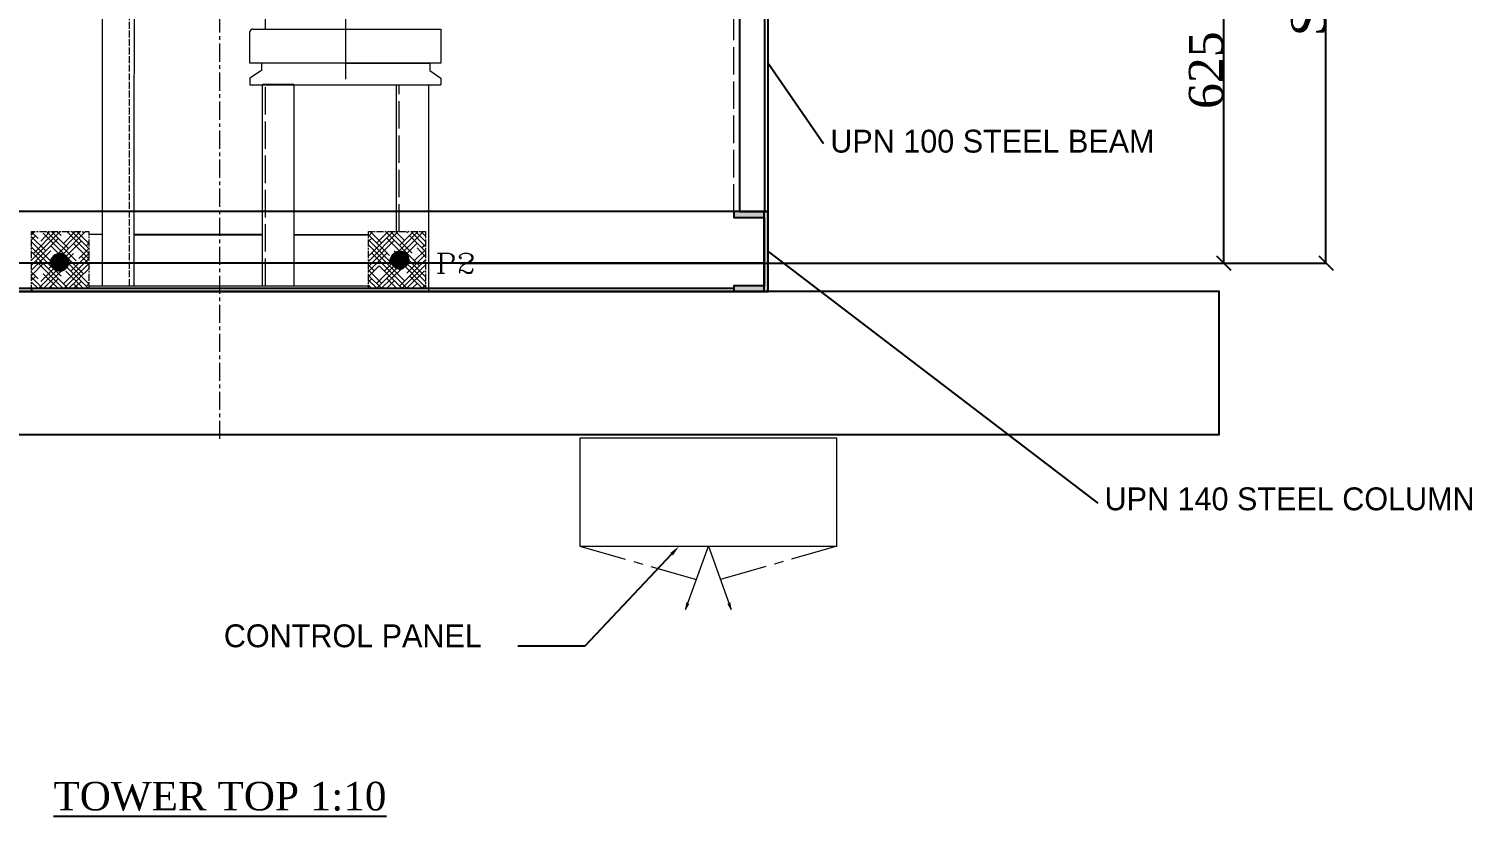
# Model space of a CAD drawing. Header units: millimetres. Extents: x -60342 to 1024385, y -25305 to 32879.
# Drawn here: x 18231 to 20759, y -2937 to -1560 of the extents above; entities that cross this region are included whole.
import ezdxf
from ezdxf import colors
from ezdxf.entities.mleader import LeaderData, LeaderLine
from ezdxf.math import Vec2, Vec3

# ---------------------------------------------------------------- set-up
doc = ezdxf.new("R2010")
doc.units = ezdxf.units.MM
doc.linetypes.add('$0$ACAD_ISO02W100', pattern=[15, 12, -3])
doc.linetypes.add('$0$CENTER', pattern=[50.8, 31.75, -6.35, 6.35, -6.35])
doc.layers.add('$0$CL', color=2, linetype='$0$CENTER', lineweight=0)
doc.layers.add('$0$DL', color=8, linetype='$0$ACAD_ISO02W100', lineweight=0)
doc.layers.add('Steel', color=7, linetype='Continuous')
doc.styles.add('$0$nassar2', font='cent.shx', dxfattribs={"height": 60})
doc.dimstyles.new('$0$Nassar2', dxfattribs={"dimtxt": 35, "dimasz": 25, "dimexe": 1.25, "dimexo": 0.625, "dimtad": 1, "dimtxsty": '$0$nassar2', "dimblk": '$0$_Oblique', "dimcen": 2.5, "dimadec": 0, "dimazin": 0, "dimtfac": 1, "dimtmove": 0, "dimatfit": 3, "dimldrblk": '$0$_Oblique', "dimfxl": 1, "dimarcsym": 0})

# ---------------------------------------------------------------- blocks, each defined once
blk = doc.blocks.new('$0$_Oblique')
at = {"color": 0, "linetype": 'ByBlock', "lineweight": -2}
blk.add_line((-0.5, -0.5), (0.5, 0.5), dxfattribs=at)
blk = doc.blocks.new('*D39')
at = {"color": 0, "lineweight": -2, "transparency": 16777216}
for p, q in [((19991.3, -1344.4), (20324.7, -1344.4)), ((20323.5, -1969.4), (20323.5, -1344.4)), ((19991.3, -1969.4), (20324.7, -1969.4))]:
    blk.add_line(p, q, dxfattribs=at)
at = {"layer": 'Defpoints', "color": 0, "transparency": 16777216}
for p in [(19990.7, -1344.4), (20323.5, -1344.4), (19990.7, -1969.4)]:
    blk.add_point(p, dxfattribs=at)
at = {"color": 0, "lineweight": -2, "transparency": 16777216, "xscale": 25, "yscale": 25, "zscale": 25}
for p, rotation in [((20323.5, -1344.4), 90), ((20323.5, -1969.4), 270)]:
    blk.add_blockref('$0$_Oblique', p, dxfattribs=dict(at, rotation=rotation))
at = {"color": 0, "transparency": 16777216, "insert": (20292.9, -1631.9), "char_height": 60, "attachment_point": 5, "rotation": 90, "style": '$0$nassar2'}
blk.add_mtext('625', dxfattribs=at)
blk = doc.blocks.new('*D43')
at = {"color": 0, "lineweight": -2, "transparency": 16777216}
for p, q in [((19466.3, -569.4), (20503.8, -569.4)), ((20502.6, -1969.4), (20502.6, -569.4)), ((18986.6, -1969.4), (20503.8, -1969.4))]:
    blk.add_line(p, q, dxfattribs=at)
at = {"layer": 'Defpoints', "color": 0, "transparency": 16777216}
for p in [(19465.7, -569.4), (20502.6, -569.4), (18985.9, -1969.4)]:
    blk.add_point(p, dxfattribs=at)
at = {"color": 0, "lineweight": -2, "transparency": 16777216, "xscale": 25, "yscale": 25, "zscale": 25}
for p, rotation in [((20502.6, -569.4), 90), ((20502.6, -1969.4), 270)]:
    blk.add_blockref('$0$_Oblique', p, dxfattribs=dict(at, rotation=rotation))
at = {"color": 0, "transparency": 16777216, "insert": (20472, -1169.4), "char_height": 60, "attachment_point": 5, "rotation": 90, "style": '$0$nassar2'}
blk.add_mtext('SHAFT DEPTH 1400', dxfattribs=at)

msp = doc.modelspace()

# ---------------------------------------------------------------- hatches: boundary and pattern name
at = {"true_color": 0x000007}
h = msp.add_hatch(color=7, dxfattribs=at)
h.paths.add_polyline_path([(18272.178, -1975.201), (18272.178, -1960.98), (18270.598, -1972.041)])
h.paths.add_polyline_path([(18272.178, -1960.98), (18270.598, -1972.041), (18270.598, -1963.614)])
h = msp.add_hatch(color=7, dxfattribs=at)
h.paths.add_polyline_path([(18270.598, -1972.041), (18270.598, -1963.614), (18270.598, -1969.407)])
h.paths.add_polyline_path([(18270.598, -1963.614), (18270.598, -1969.407), (18270.598, -1966.774)])
h = msp.add_hatch(color=7, dxfattribs=at)
h.paths.add_polyline_path([(18273.759, -1977.308), (18273.759, -1958.873), (18272.178, -1975.201)])
h.paths.add_polyline_path([(18273.759, -1958.873), (18272.178, -1975.201), (18272.178, -1960.98)])
h = msp.add_hatch(color=7, dxfattribs=at)
h.paths.add_polyline_path([(18275.339, -1979.414), (18275.339, -1956.767), (18273.759, -1977.308)])
h.paths.add_polyline_path([(18275.339, -1956.767), (18273.759, -1977.308), (18273.759, -1958.873)])
h = msp.add_hatch(color=7, dxfattribs=at)
h.paths.add_polyline_path([(18277.972, -1980.994), (18277.972, -1955.187), (18275.339, -1979.414)])
h.paths.add_polyline_path([(18277.972, -1955.187), (18275.339, -1979.414), (18275.339, -1956.767)])
h = msp.add_hatch(color=7, dxfattribs=at)
h.paths.add_polyline_path([(18280.605, -1982.048), (18280.605, -1953.607), (18277.972, -1980.994)])
h.paths.add_polyline_path([(18280.605, -1953.607), (18277.972, -1980.994), (18277.972, -1955.187)])
h = msp.add_hatch(color=7, dxfattribs=at)
h.paths.add_polyline_path([(18283.239, -1982.574), (18283.239, -1953.08), (18280.605, -1982.048)])
h.paths.add_polyline_path([(18283.239, -1953.08), (18280.605, -1982.048), (18280.605, -1953.607)])
h = msp.add_hatch(color=7, dxfattribs=at)
h.paths.add_polyline_path([(18285.872, -1983.101), (18285.872, -1953.08), (18283.239, -1982.574)])
h.paths.add_polyline_path([(18285.872, -1953.08), (18283.239, -1982.574), (18283.239, -1953.08)])
h = msp.add_hatch(color=7, dxfattribs=at)
h.paths.add_polyline_path([(18289.032, -1982.574), (18289.032, -1953.607), (18285.872, -1983.101)])
h.paths.add_polyline_path([(18289.032, -1953.607), (18285.872, -1983.101), (18285.872, -1953.08)])
h = msp.add_hatch(color=7, dxfattribs=at)
h.paths.add_polyline_path([(18291.666, -1981.521), (18291.666, -1954.66), (18289.032, -1982.574)])
h.paths.add_polyline_path([(18291.666, -1954.66), (18289.032, -1982.574), (18289.032, -1953.607)])
h = msp.add_hatch(color=7, dxfattribs=at)
h.paths.add_polyline_path([(18294.299, -1979.941), (18294.299, -1955.713), (18291.666, -1981.521)])
h.paths.add_polyline_path([(18294.299, -1955.713), (18291.666, -1981.521), (18291.666, -1954.66)])
h = msp.add_hatch(color=7, dxfattribs=at)
h.paths.add_polyline_path([(18295.879, -1978.361), (18295.879, -1957.293), (18294.299, -1979.941)])
h.paths.add_polyline_path([(18295.879, -1957.293), (18294.299, -1979.941), (18294.299, -1955.713)])
h = msp.add_hatch(color=7, dxfattribs=at)
h.paths.add_polyline_path([(18297.986, -1976.254), (18297.986, -1959.927), (18295.879, -1978.361)])
h.paths.add_polyline_path([(18297.986, -1959.927), (18295.879, -1978.361), (18295.879, -1957.293)])
h = msp.add_hatch(color=7, dxfattribs=at)
h.paths.add_polyline_path([(18299.04, -1973.621), (18299.04, -1962.56), (18297.986, -1976.254)])
h.paths.add_polyline_path([(18299.04, -1962.56), (18297.986, -1976.254), (18297.986, -1959.927)])
h = msp.add_hatch(color=7, dxfattribs=at)
h.paths.add_polyline_path([(18300.093, -1970.987), (18300.093, -1965.194), (18299.04, -1973.621)])
h.paths.add_polyline_path([(18300.093, -1965.194), (18299.04, -1973.621), (18299.04, -1962.56)])
for points in [[(18300.62, -1967.827), (18300.093, -1970.987), (18300.093, -1965.194)], [(18895.251, -1964.14), (18895.251, -1966.774), (18895.251, -1960.98)]]:
    msp.add_hatch(color=7, dxfattribs=at).paths.add_polyline_path(points)
h = msp.add_hatch(color=7, dxfattribs=at)
h.paths.add_polyline_path([(18866.283, -1968.354), (18866.283, -1959.927), (18865.23, -1965.72)])
h.paths.add_polyline_path([(18866.283, -1959.927), (18865.23, -1965.72), (18865.23, -1962.56)])
h = msp.add_hatch(color=7, dxfattribs=at)
h.paths.add_polyline_path([(18867.337, -1970.987), (18867.337, -1957.293), (18866.283, -1968.354)])
h.paths.add_polyline_path([(18867.337, -1957.293), (18866.283, -1968.354), (18866.283, -1959.927)])
h = msp.add_hatch(color=7, dxfattribs=at)
h.paths.add_polyline_path([(18868.917, -1973.094), (18868.917, -1954.66), (18867.337, -1970.987)])
h.paths.add_polyline_path([(18868.917, -1954.66), (18867.337, -1970.987), (18867.337, -1957.293)])
h = msp.add_hatch(color=7, dxfattribs=at)
h.paths.add_polyline_path([(18871.024, -1975.201), (18871.024, -1952.553), (18868.917, -1973.094)])
h.paths.add_polyline_path([(18871.024, -1952.553), (18868.917, -1973.094), (18868.917, -1954.66)])
h = msp.add_hatch(color=7, dxfattribs=at)
h.paths.add_polyline_path([(18872.604, -1976.781), (18872.604, -1950.973), (18871.024, -1975.201)])
h.paths.add_polyline_path([(18872.604, -1950.973), (18871.024, -1975.201), (18871.024, -1952.553)])
h = msp.add_hatch(color=7, dxfattribs=at)
h.paths.add_polyline_path([(18875.764, -1978.361), (18875.764, -1949.92), (18872.604, -1976.781)])
h.paths.add_polyline_path([(18875.764, -1949.92), (18872.604, -1976.781), (18872.604, -1950.973)])
h = msp.add_hatch(color=7, dxfattribs=at)
h.paths.add_polyline_path([(18878.397, -1978.888), (18878.397, -1949.393), (18875.764, -1978.361)])
h.paths.add_polyline_path([(18878.397, -1949.393), (18875.764, -1978.361), (18875.764, -1949.92)])
h = msp.add_hatch(color=7, dxfattribs=at)
h.paths.add_polyline_path([(18881.031, -1978.888), (18881.031, -1948.866), (18878.397, -1978.888)])
h.paths.add_polyline_path([(18881.031, -1948.866), (18878.397, -1978.888), (18878.397, -1949.393)])
h = msp.add_hatch(color=7, dxfattribs=at)
h.paths.add_polyline_path([(18884.191, -1978.888), (18884.191, -1949.393), (18881.031, -1978.888)])
h.paths.add_polyline_path([(18884.191, -1949.393), (18881.031, -1978.888), (18881.031, -1948.866)])
h = msp.add_hatch(color=7, dxfattribs=at)
h.paths.add_polyline_path([(18886.824, -1977.834), (18886.824, -1950.446), (18884.191, -1978.888)])
h.paths.add_polyline_path([(18886.824, -1950.446), (18884.191, -1978.888), (18884.191, -1949.393)])
h = msp.add_hatch(color=7, dxfattribs=at)
h.paths.add_polyline_path([(18888.931, -1976.254), (18888.931, -1951.5), (18886.824, -1977.834)])
h.paths.add_polyline_path([(18888.931, -1951.5), (18886.824, -1977.834), (18886.824, -1950.446)])
h = msp.add_hatch(color=7, dxfattribs=at)
h.paths.add_polyline_path([(18891.565, -1974.147), (18891.565, -1953.607), (18888.931, -1976.254)])
h.paths.add_polyline_path([(18891.565, -1953.607), (18888.931, -1976.254), (18888.931, -1951.5)])
h = msp.add_hatch(color=7, dxfattribs=at)
h.paths.add_polyline_path([(18893.145, -1972.041), (18893.145, -1956.24), (18891.565, -1974.147)])
h.paths.add_polyline_path([(18893.145, -1956.24), (18891.565, -1974.147), (18891.565, -1953.607)])
h = msp.add_hatch(color=7, dxfattribs=at)
h.paths.add_polyline_path([(18894.198, -1969.407), (18894.198, -1958.347), (18893.145, -1972.041)])
h.paths.add_polyline_path([(18894.198, -1958.347), (18893.145, -1972.041), (18893.145, -1956.24)])
h = msp.add_hatch(color=7, dxfattribs=at)
h.paths.add_polyline_path([(18895.251, -1966.774), (18895.251, -1960.98), (18894.198, -1969.407)])
h.paths.add_polyline_path([(18895.251, -1960.98), (18894.198, -1969.407), (18894.198, -1958.347)])
at = {"layer": 'Steel'}
msp.add_hatch(color=256, dxfattribs=at).paths.add_polyline_path([(19525.71, -1879.443), (19465.71, -1879.443), (19465.71, -1889.443), (19518.71, -1889.443), (19518.71, -2009.443), (19465.71, -2009.443), (19465.71, -2019.443), (19525.71, -2019.443)], flags=0)

# ---------------------------------------------------------------- linework, layer by layer
at = {"layer": '$0$CL'}
msp.add_line((18565.71, -2277.389), (18565.71, -360.735), dxfattribs=at)
at = {"layer": '$0$DL', "ltscale": 4}
for p, q in [((19465.71, -1879.443), (19465.71, -659.443)), ((18879.49, -1914.105), (18879.49, -1657.296))]:
    msp.add_line(p, q, dxfattribs=at)
at = {"layer": '$0$DL'}
msp.add_lwpolyline([(18407.205, -2009.436), (18407.978, -529.461)], dxfattribs=at)
at = {"layer": '$0$DL', "ltscale": 4}
msp.add_lwpolyline([(18645.727, -2009.436), (18645.727, -1657.296)], dxfattribs=at)
for p, q in [((18695.236, -1657.296), (18640.46, -1657.296)), ((18415.438, -1919.372), (18640.46, -1919.661)), ((18695.236, -1919.731), (18825.728, -1919.898)), ((18235.837, -2014.176), (18235.837, -2019.443))]:
    msp.add_line(p, q)
at = {"color": 7, "linetype": 'Continuous', "lineweight": 20}
for points in [[(18360.329, -2009.436), (18360.504, -529.461)], [(18415.915, -529.461), (18415.145, -2009.436)], [(18640.46, -2009.436), (18640.46, -1657.296)], [(18695.236, -1657.296), (18695.236, -2009.436)], [(18874.71, -1914.105), (18874.71, -1657.296)], [(18931.106, -1657.296), (18931.106, -2019.443), (18931.106, -2019.443)], [(18360.662, -1919.372), (18335.908, -1919.372)]]:
    msp.add_lwpolyline(points, dxfattribs=at)
at = {"color": 7, "linetype": 'Continuous', "lineweight": 20, "true_color": 0x000007}
for points in [[(18645.767, -1559.858), (18645.767, -1458.734), (18645.767, -1458.734)], [(18785.34, -1534.051), (18785.34, -1596.2), (18785.34, -1596.2)], [(18617.853, -1619.374), (18617.853, -1564.599), (18617.853, -1564.599)], [(18623.119, -1559.858), (18625.753, -1559.858), (18625.753, -1559.858)], [(18625.753, -1559.858), (18945.453, -1559.858), (18945.453, -1559.858)], [(18945.453, -1559.858), (18952.827, -1559.858), (18952.827, -1559.858)], [(18952.827, -1559.858), (18952.827, -1619.374), (18952.827, -1619.374)], [(18785.34, -1578.314), (18785.34, -1647.837), (18785.34, -1647.837)], [(18785.34, -1608.84), (18785.34, -1621.481), (18785.34, -1621.481)], [(18952.827, -1619.374), (18617.853, -1619.374), (18617.853, -1619.374)], [(18638.393, -1632.541), (18617.853, -1645.709), (18617.853, -1645.709)], [(18638.393, -1619.374), (18638.393, -1632.541), (18638.393, -1632.541)], [(18785.34, -1619.374), (18638.393, -1619.374), (18638.393, -1619.374)], [(18785.34, -1619.374), (18933.339, -1619.374), (18933.339, -1619.374)], [(18933.339, -1619.374), (18933.339, -1632.541), (18952.827, -1645.709)], [(18617.853, -1645.709), (18617.853, -1657.296), (18617.853, -1657.296)], [(18617.853, -1657.296), (18952.827, -1657.296), (18952.827, -1657.296)], [(18952.827, -1645.709), (18952.827, -1657.296), (18952.827, -1657.296)], [(18285.872, -1914.105), (18235.837, -1964.14), (18235.837, -1964.14)], [(18241.63, -1914.105), (18235.837, -1919.898), (18235.837, -1919.898)], [(18235.837, -1920.952), (18235.837, -1914.105), (18235.837, -1914.105)], [(18235.837, -1914.105), (18242.157, -1914.105), (18242.157, -1914.105)], [(18235.837, -1914.632), (18247.424, -1926.219), (18247.424, -1926.219)], [(18276.919, -1914.105), (18238.997, -1952.553), (18238.997, -1952.553)], [(18244.791, -1914.105), (18247.424, -1914.105), (18247.424, -1914.105)], [(18249.531, -1914.105), (18262.171, -1914.105), (18262.171, -1914.105)], [(18267.965, -1914.105), (18252.164, -1930.959), (18252.164, -1930.959)], [(18256.378, -1917.265), (18326.954, -1988.368), (18326.954, -1988.368)], [(18262.171, -1914.105), (18313.787, -1965.72), (18313.787, -1965.72)], [(18264.805, -1914.105), (18266.912, -1914.105), (18266.912, -1914.105)], [(18330.114, -1914.105), (18265.331, -1979.414), (18265.331, -1979.414)], [(18269.545, -1914.105), (18282.186, -1914.105), (18282.186, -1914.105)], [(18270.598, -1914.105), (18300.62, -1944.126), (18300.62, -1944.126)], [(18321.161, -1914.105), (18278.499, -1957.293), (18278.499, -1957.293)], [(18280.079, -1914.105), (18287.452, -1921.479), (18287.452, -1921.479)], [(18284.819, -1914.105), (18287.452, -1914.105), (18287.452, -1914.105)], [(18289.559, -1914.105), (18302.2, -1914.105), (18302.2, -1914.105)], [(18312.207, -1914.105), (18291.666, -1935.172), (18291.666, -1935.172)], [(18297.46, -1914.105), (18335.908, -1952.553), (18335.908, -1952.553)], [(18304.833, -1914.105), (18307.467, -1914.105), (18307.467, -1914.105)], [(18306.413, -1914.105), (18335.908, -1944.126), (18335.908, -1944.126)], [(18309.573, -1914.105), (18322.214, -1914.105), (18322.214, -1914.105)], [(18315.367, -1914.105), (18335.908, -1935.172), (18335.908, -1935.172)], [(18324.321, -1914.105), (18326.954, -1917.265), (18326.954, -1917.265)], [(18324.847, -1914.105), (18326.954, -1914.105), (18326.954, -1914.105)], [(18329.588, -1914.105), (18335.908, -1914.105), (18335.908, -1914.105)], [(18335.908, -1914.105), (18335.908, -1920.952), (18335.908, -1920.952)], [(18877.871, -1914.105), (18825.728, -1966.774), (18825.728, -1966.774)], [(18833.629, -1914.105), (18825.728, -1922.532), (18825.728, -1922.532)], [(18825.728, -1914.105), (18832.049, -1914.105), (18832.049, -1914.105)], [(18825.728, -1920.952), (18825.728, -1914.105), (18825.728, -1914.105)], [(18825.728, -1919.898), (18862.597, -1956.24), (18862.597, -1956.24)], [(18868.917, -1914.105), (18826.782, -1956.24), (18826.782, -1956.24)], [(18828.889, -1914.105), (18849.429, -1934.646), (18849.429, -1934.646)], [(18834.682, -1914.105), (18837.316, -1914.105), (18837.316, -1914.105)], [(18860.49, -1914.105), (18839.949, -1934.646), (18839.949, -1934.646)], [(18839.949, -1914.105), (18852.063, -1914.105), (18852.063, -1914.105)], [(18922.112, -1914.105), (18853.643, -1983.101), (18853.643, -1983.101)], [(18854.696, -1914.105), (18856.803, -1914.105), (18856.803, -1914.105)], [(18855.75, -1914.105), (18915.266, -1974.147), (18915.266, -1974.147)], [(18859.437, -1914.105), (18872.077, -1914.105), (18872.077, -1914.105)], [(18864.177, -1914.105), (18902.098, -1952.027), (18902.098, -1952.027)], [(18913.159, -1914.105), (18866.81, -1960.98), (18866.81, -1960.98)], [(18873.13, -1914.105), (18888.931, -1929.906), (18888.931, -1929.906)], [(18874.71, -1914.105), (18877.344, -1914.105), (18877.344, -1914.105)], [(18879.451, -1914.105), (18892.091, -1914.105), (18892.091, -1914.105)], [(18904.732, -1914.105), (18879.977, -1938.859), (18879.977, -1938.859)], [(18895.778, -1914.105), (18893.145, -1916.738), (18893.145, -1916.738)], [(18894.725, -1914.105), (18897.358, -1914.105), (18897.358, -1914.105)], [(18899.992, -1914.105), (18925.799, -1940.439), (18925.799, -1940.439)], [(18899.992, -1914.105), (18912.105, -1914.105), (18912.105, -1914.105)], [(18908.419, -1914.105), (18925.799, -1932.012), (18925.799, -1932.012)], [(18914.739, -1914.105), (18916.846, -1914.105), (18916.846, -1914.105)], [(18917.372, -1914.105), (18925.799, -1922.532), (18925.799, -1922.532)], [(18919.479, -1914.105), (18925.799, -1914.105), (18925.799, -1914.105)], [(18925.799, -1914.105), (18925.799, -1920.952), (18925.799, -1920.952)], [(18243.211, -1921.479), (18235.837, -1928.852), (18235.837, -1928.852)], [(18235.837, -1925.692), (18235.837, -1923.059), (18235.837, -1923.059)], [(18235.837, -1923.585), (18260.591, -1948.34), (18260.591, -1948.34)], [(18282.712, -1926.219), (18235.837, -1973.094), (18235.837, -1973.094)], [(18235.837, -1940.439), (18235.837, -1928.326), (18235.837, -1928.326)], [(18235.837, -1932.539), (18273.759, -1970.461), (18273.759, -1970.461)], [(18235.837, -1941.493), (18287.452, -1992.582), (18287.452, -1992.582)], [(18235.837, -1945.706), (18235.837, -1943.073), (18235.837, -1943.073)], [(18322.741, -1930.959), (18252.164, -2001.535), (18252.164, -2001.535)], [(18269.545, -1939.386), (18335.908, -2005.749), (18335.908, -2005.749)], [(18309.047, -1935.172), (18335.908, -1962.034), (18335.908, -1962.034)], [(18335.908, -1944.126), (18318.527, -1961.507), (18318.527, -1961.507)], [(18335.908, -1934.646), (18331.694, -1939.386), (18331.694, -1939.386)], [(18335.908, -1923.059), (18335.908, -1925.692), (18335.908, -1925.692)], [(18335.908, -1928.326), (18335.908, -1940.439), (18335.908, -1940.439)], [(18335.908, -1943.073), (18335.908, -1945.706), (18335.908, -1945.706)], [(18825.728, -1925.692), (18825.728, -1923.059), (18825.728, -1923.059)], [(18831.522, -1925.692), (18825.728, -1930.959), (18825.728, -1930.959)], [(18825.728, -1940.439), (18825.728, -1928.326), (18825.728, -1928.326)], [(18825.728, -1928.852), (18875.764, -1978.888), (18875.764, -1978.888)], [(18871.024, -1929.906), (18825.728, -1975.201), (18825.728, -1975.201)], [(18825.728, -1937.806), (18888.931, -2000.482), (18888.931, -2000.482)], [(18825.728, -1945.706), (18825.728, -1943.073), (18825.728, -1943.073)], [(18911.052, -1934.646), (18839.949, -2005.222), (18839.949, -2005.222)], [(18857.856, -1925.692), (18925.799, -1993.635), (18925.799, -1993.635)], [(18897.885, -1920.952), (18925.799, -1949.393), (18925.799, -1949.393)], [(18911.052, -1943.073), (18925.799, -1958.347), (18925.799, -1958.347)], [(18925.799, -1937.279), (18919.479, -1943.073), (18919.479, -1943.073)], [(18925.799, -1923.059), (18925.799, -1925.692), (18925.799, -1925.692)], [(18925.799, -1928.326), (18925.799, -1940.439), (18925.799, -1940.439)], [(18925.799, -1943.073), (18925.799, -1945.706), (18925.799, -1945.706)], [(18235.837, -1960.98), (18235.837, -1947.813), (18235.837, -1947.813)], [(18269.545, -1948.34), (18235.837, -1982.048), (18235.837, -1982.048)], [(18235.837, -1949.92), (18300.093, -2014.176), (18300.093, -2014.176)], [(18235.837, -1965.72), (18235.837, -1963.087), (18235.837, -1963.087)], [(18235.837, -1980.468), (18235.837, -1968.354), (18235.837, -1968.354)], [(18256.378, -1970.461), (18235.837, -1991.001), (18235.837, -1991.001)], [(18243.211, -1965.72), (18291.139, -2014.176), (18291.139, -2014.176)], [(18309.047, -1952.553), (18247.951, -2014.176), (18247.951, -2014.176)], [(18267.438, -1967.827), (18285.346, -1967.827), (18285.346, -1986.261)], [(18282.712, -1961.507), (18335.381, -2014.176), (18335.381, -2014.176)], [(18285.346, -1967.827), (18285.346, -1949.92), (18285.346, -1949.92)], [(18285.346, -1967.827), (18303.253, -1967.827), (18303.253, -1967.827)], [(18335.908, -1961.507), (18291.666, -2005.749), (18291.666, -2005.749)], [(18335.908, -1970.461), (18292.193, -2014.176), (18292.193, -2014.176)], [(18335.908, -1952.553), (18304.833, -1983.628), (18304.833, -1983.628)], [(18322.741, -1957.293), (18335.908, -1970.461), (18335.908, -1970.461)], [(18335.908, -1947.813), (18335.908, -1960.98), (18335.908, -1960.98)], [(18335.908, -1963.087), (18335.908, -1965.72), (18335.908, -1965.72)], [(18335.908, -1968.354), (18335.908, -1980.468), (18335.908, -1980.468)], [(18825.728, -1960.98), (18825.728, -1947.813), (18825.728, -1947.813)], [(18857.856, -1952.027), (18825.728, -1984.155), (18825.728, -1984.155)], [(18825.728, -1965.72), (18825.728, -1963.087), (18825.728, -1963.087)], [(18825.728, -1980.468), (18825.728, -1968.354), (18825.728, -1968.354)], [(18831.522, -1952.027), (18893.671, -2014.176), (18893.671, -2014.176)], [(18897.885, -1956.24), (18839.949, -2014.176), (18839.949, -2014.176)], [(18880.504, -1964.14), (18862.597, -1964.14), (18862.597, -1964.14)], [(18871.024, -1947.813), (18925.799, -2002.062), (18925.799, -2002.062)], [(18891.565, -1966.247), (18891.565, -1953.08), (18878.397, -1953.08)], [(18925.799, -1963.614), (18879.977, -2009.962), (18879.977, -2009.962)], [(18880.504, -1982.048), (18880.504, -1964.14), (18880.504, -1946.233)], [(18880.504, -1964.14), (18898.411, -1964.14), (18898.411, -1964.14)], [(18884.191, -1969.934), (18925.799, -2011.542), (18925.799, -2011.542)], [(18925.799, -1954.66), (18893.145, -1987.315), (18893.145, -1987.315)], [(18925.799, -1946.233), (18906.312, -1965.194), (18906.312, -1965.194)], [(18924.219, -1965.194), (18925.799, -1966.774), (18925.799, -1966.774)], [(18925.799, -1947.813), (18925.799, -1960.98), (18925.799, -1960.98)], [(18925.799, -1963.087), (18925.799, -1965.72), (18925.799, -1965.72)], [(18925.799, -1968.354), (18925.799, -1980.468), (18925.799, -1980.468)], [(18946.837, -1952.001), (18966.851, -1952.001), (18972.118, -1954.108), (18973.698, -1955.688), (18975.278, -1958.848), (18975.278, -1963.588), (18973.698, -1967.275), (18972.118, -1968.855), (18966.851, -1970.435), (18953.684, -1970.435)], [(18952.104, -1952.001), (18952.104, -1987.289), (18952.104, -1987.289)], [(18953.684, -1952.001), (18953.684, -1987.289), (18953.684, -1987.289)], [(18966.851, -1952.001), (18970.012, -1954.108), (18972.118, -1955.688), (18973.698, -1958.848), (18973.698, -1963.588), (18972.118, -1967.275), (18970.012, -1968.855), (18966.851, -1970.435)], [(18986.866, -1958.848), (18988.972, -1960.428), (18986.866, -1962.008), (18985.286, -1960.428), (18985.286, -1958.848), (18986.866, -1955.688), (18988.972, -1954.108), (18993.713, -1952.001), (19000.033, -1952.001), (19005.3, -1954.108), (19006.88, -1955.688), (19008.46, -1958.848), (19008.46, -1962.008), (19006.88, -1965.168), (19002.14, -1968.855), (18993.713, -1972.015), (18990.552, -1973.595), (18986.866, -1977.282), (18985.286, -1982.022), (18985.286, -1987.289)], [(19000.033, -1952.001), (19003.72, -1954.108), (19005.3, -1955.688), (19006.88, -1958.848), (19006.88, -1962.008), (19005.3, -1965.168), (19000.033, -1968.855), (18993.713, -1972.015)], [(18235.837, -1985.735), (18235.837, -1983.101), (18235.837, -1983.101)], [(18235.837, -1985.208), (18247.424, -1996.795), (18247.424, -1996.795)], [(18235.837, -2000.482), (18235.837, -1988.368), (18235.837, -1988.368)], [(18243.211, -1992.582), (18235.837, -1999.429), (18235.837, -1999.429)], [(18235.837, -1994.162), (18255.851, -2014.176), (18255.851, -2014.176)], [(18256.378, -1988.368), (18282.712, -2014.176), (18282.712, -2014.176)], [(18295.879, -1975.201), (18256.904, -2014.176), (18256.904, -2014.176)], [(18295.879, -1983.628), (18326.954, -2014.176), (18326.954, -2014.176)], [(18335.908, -1979.414), (18300.62, -2014.176), (18300.62, -2014.176)], [(18335.908, -1979.414), (18338.015, -1977.308), (18338.015, -1977.308)], [(18335.908, -1983.101), (18335.908, -1985.735), (18335.908, -1985.735)], [(18335.908, -1988.368), (18335.908, -2000.482), (18335.908, -2000.482)], [(18825.728, -1973.094), (18835.736, -1983.101), (18835.736, -1983.101)], [(18844.689, -1974.147), (18825.728, -1993.108), (18825.728, -1993.108)], [(18825.728, -1982.048), (18849.429, -2005.222), (18849.429, -2005.222)], [(18825.728, -1985.735), (18825.728, -1983.101), (18825.728, -1983.101)], [(18825.728, -2000.482), (18825.728, -1988.368), (18825.728, -1988.368)], [(18825.728, -1991.001), (18849.429, -2014.176), (18849.429, -2014.176)], [(18831.522, -1996.268), (18825.728, -2002.062), (18825.728, -2002.062)], [(18844.689, -1974.147), (18884.718, -2014.176), (18884.718, -2014.176)], [(18884.191, -1978.888), (18848.376, -2014.176), (18848.376, -2014.176)], [(18857.856, -1996.268), (18875.764, -2014.176), (18875.764, -2014.176)], [(18925.799, -1972.567), (18884.191, -2014.176), (18884.191, -2014.176)], [(18924.219, -1983.101), (18892.618, -2014.176), (18892.618, -2014.176)], [(18897.885, -1992.055), (18920.532, -2014.176), (18920.532, -2014.176)], [(18925.799, -1983.101), (18925.799, -1985.735), (18925.799, -1985.735)], [(18925.799, -1988.368), (18925.799, -2000.482), (18925.799, -2000.482)], [(18946.837, -1987.289), (18958.951, -1987.289), (18958.951, -1987.289)], [(18985.286, -1984.129), (18986.866, -1982.022), (18990.552, -1982.022), (18998.453, -1985.709), (19003.72, -1985.709), (19006.88, -1984.129), (19008.46, -1982.022)], [(18990.552, -1982.022), (18998.453, -1987.289), (19005.3, -1987.289), (19006.88, -1985.709), (19008.46, -1982.022), (19008.46, -1978.862)], [(18235.837, -2003.115), (18247.424, -2014.176), (18247.424, -2014.176)], [(18235.837, -2005.749), (18235.837, -2003.115), (18235.837, -2003.115)], [(18235.837, -2014.176), (18235.837, -2007.856), (18235.837, -2007.856)], [(18235.837, -2012.069), (18238.47, -2014.176), (18238.47, -2014.176)], [(18242.157, -2014.176), (18235.837, -2014.176), (18235.837, -2014.176)], [(18235.837, -2019.443), (18931.066, -2019.443), (18931.066, -2019.443)], [(18247.424, -2014.176), (18244.791, -2014.176), (18244.791, -2014.176)], [(18262.171, -2014.176), (18249.531, -2014.176), (18249.531, -2014.176)], [(18266.912, -2014.176), (18264.805, -2014.176), (18264.805, -2014.176)], [(18282.712, -1996.795), (18265.331, -2014.176), (18265.331, -2014.176)], [(18269.545, -2010.489), (18273.759, -2014.176), (18273.759, -2014.176)], [(18282.186, -2014.176), (18269.545, -2014.176), (18269.545, -2014.176)], [(18287.452, -2014.176), (18284.819, -2014.176), (18284.819, -2014.176)], [(18302.2, -2014.176), (18289.559, -2014.176), (18289.559, -2014.176)], [(18307.467, -2014.176), (18304.833, -2014.176), (18304.833, -2014.176)], [(18309.047, -2005.749), (18318, -2014.176), (18318, -2014.176)], [(18322.741, -2001.535), (18309.573, -2014.176), (18309.573, -2014.176)], [(18322.214, -2014.176), (18309.573, -2014.176), (18309.573, -2014.176)], [(18326.954, -2014.176), (18324.847, -2014.176), (18324.847, -2014.176)], [(18335.908, -2014.176), (18329.588, -2014.176), (18329.588, -2014.176)], [(18335.908, -2005.749), (18331.694, -2010.489), (18331.694, -2010.489)], [(18335.908, -2003.115), (18335.908, -2005.749), (18335.908, -2005.749)], [(18335.908, -2007.856), (18335.908, -2014.176), (18335.908, -2014.176)], [(18335.908, -2009.436), (18825.728, -2009.436), (18825.728, -2009.436)], [(18825.728, -1999.429), (18841.002, -2014.176), (18841.002, -2014.176)], [(18825.728, -2005.749), (18825.728, -2003.115), (18825.728, -2003.115)], [(18825.728, -2014.176), (18825.728, -2007.856), (18825.728, -2007.856)], [(18825.728, -2008.382), (18831.522, -2014.176), (18831.522, -2014.176)], [(18832.049, -2014.176), (18825.728, -2014.176), (18825.728, -2014.176)], [(18837.316, -2014.176), (18834.682, -2014.176), (18834.682, -2014.176)], [(18852.063, -2014.176), (18839.949, -2014.176), (18839.949, -2014.176)], [(18856.803, -2014.176), (18854.696, -2014.176), (18854.696, -2014.176)], [(18871.024, -2000.482), (18857.33, -2014.176), (18857.33, -2014.176)], [(18872.077, -2014.176), (18859.437, -2014.176), (18859.437, -2014.176)], [(18877.344, -2014.176), (18874.71, -2014.176), (18874.71, -2014.176)], [(18892.091, -2014.176), (18879.451, -2014.176), (18879.451, -2014.176)], [(18897.358, -2014.176), (18894.725, -2014.176), (18894.725, -2014.176)], [(18912.105, -2014.176), (18899.992, -2014.176), (18899.992, -2014.176)], [(18911.052, -2005.222), (18901.572, -2014.176), (18901.572, -2014.176)], [(18916.846, -2014.176), (18914.739, -2014.176), (18914.739, -2014.176)], [(18925.799, -2007.856), (18919.479, -2014.176), (18919.479, -2014.176)], [(18925.799, -2014.176), (18919.479, -2014.176), (18919.479, -2014.176)], [(18925.799, -2003.115), (18925.799, -2005.749), (18925.799, -2005.749)], [(18925.799, -2007.856), (18925.799, -2014.176), (18925.799, -2014.176)]]:
    msp.add_lwpolyline(points, dxfattribs=at)
for points in [[(17605.71, -2019.443), (19518.71, -2019.443), (19518.71, -1879.443), (17605.71, -1879.443)], [(16815.71, -2269.443), (20315.71, -2269.443), (20315.71, -2019.443), (16815.71, -2019.443)]]:
    msp.add_lwpolyline(points, close=True)
at = {"color": 7, "linetype": 'Continuous', "lineweight": -2, "true_color": 0x000007}
for points in [[(18272.178, -1975.201), (18272.178, -1960.98), (18270.598, -1972.041)], [(18272.178, -1960.98), (18270.598, -1972.041), (18270.598, -1963.614)], [(18270.598, -1972.041), (18270.598, -1963.614), (18270.598, -1969.407)], [(18270.598, -1963.614), (18270.598, -1969.407), (18270.598, -1966.774)], [(18273.759, -1977.308), (18273.759, -1958.873), (18272.178, -1975.201)], [(18273.759, -1958.873), (18272.178, -1975.201), (18272.178, -1960.98)], [(18275.339, -1979.414), (18275.339, -1956.767), (18273.759, -1977.308)], [(18275.339, -1956.767), (18273.759, -1977.308), (18273.759, -1958.873)], [(18277.972, -1980.994), (18277.972, -1955.187), (18275.339, -1979.414)], [(18277.972, -1955.187), (18275.339, -1979.414), (18275.339, -1956.767)], [(18280.605, -1982.048), (18280.605, -1953.607), (18277.972, -1980.994)], [(18280.605, -1953.607), (18277.972, -1980.994), (18277.972, -1955.187)], [(18283.239, -1982.574), (18283.239, -1953.08), (18280.605, -1982.048)], [(18283.239, -1953.08), (18280.605, -1982.048), (18280.605, -1953.607)], [(18285.872, -1983.101), (18285.872, -1953.08), (18283.239, -1982.574)], [(18285.872, -1953.08), (18283.239, -1982.574), (18283.239, -1953.08)], [(18289.032, -1953.607), (18285.872, -1983.101), (18285.872, -1953.08)], [(18289.032, -1982.574), (18289.032, -1953.607), (18285.872, -1983.101)], [(18291.666, -1954.66), (18289.032, -1982.574), (18289.032, -1953.607)], [(18291.666, -1981.521), (18291.666, -1954.66), (18289.032, -1982.574)], [(18294.299, -1955.713), (18291.666, -1981.521), (18291.666, -1954.66)], [(18294.299, -1979.941), (18294.299, -1955.713), (18291.666, -1981.521)], [(18295.879, -1957.293), (18294.299, -1979.941), (18294.299, -1955.713)], [(18295.879, -1978.361), (18295.879, -1957.293), (18294.299, -1979.941)], [(18297.986, -1959.927), (18295.879, -1978.361), (18295.879, -1957.293)], [(18297.986, -1976.254), (18297.986, -1959.927), (18295.879, -1978.361)], [(18299.04, -1962.56), (18297.986, -1976.254), (18297.986, -1959.927)], [(18299.04, -1973.621), (18299.04, -1962.56), (18297.986, -1976.254)], [(18300.093, -1965.194), (18299.04, -1973.621), (18299.04, -1962.56)], [(18300.093, -1970.987), (18300.093, -1965.194), (18299.04, -1973.621)], [(18300.62, -1967.827), (18300.093, -1970.987), (18300.093, -1965.194)], [(18866.283, -1968.354), (18866.283, -1959.927), (18865.23, -1965.72)], [(18866.283, -1959.927), (18865.23, -1965.72), (18865.23, -1962.56)], [(18867.337, -1970.987), (18867.337, -1957.293), (18866.283, -1968.354)], [(18867.337, -1957.293), (18866.283, -1968.354), (18866.283, -1959.927)], [(18868.917, -1973.094), (18868.917, -1954.66), (18867.337, -1970.987)], [(18868.917, -1954.66), (18867.337, -1970.987), (18867.337, -1957.293)], [(18871.024, -1975.201), (18871.024, -1952.553), (18868.917, -1973.094)], [(18871.024, -1952.553), (18868.917, -1973.094), (18868.917, -1954.66)], [(18872.604, -1976.781), (18872.604, -1950.973), (18871.024, -1975.201)], [(18872.604, -1950.973), (18871.024, -1975.201), (18871.024, -1952.553)], [(18875.764, -1978.361), (18875.764, -1949.92), (18872.604, -1976.781)], [(18875.764, -1949.92), (18872.604, -1976.781), (18872.604, -1950.973)], [(18878.397, -1978.888), (18878.397, -1949.393), (18875.764, -1978.361)], [(18878.397, -1949.393), (18875.764, -1978.361), (18875.764, -1949.92)], [(18881.031, -1978.888), (18881.031, -1948.866), (18878.397, -1978.888)], [(18881.031, -1948.866), (18878.397, -1978.888), (18878.397, -1949.393)], [(18884.191, -1949.393), (18881.031, -1978.888), (18881.031, -1948.866)], [(18884.191, -1978.888), (18884.191, -1949.393), (18881.031, -1978.888)], [(18886.824, -1950.446), (18884.191, -1978.888), (18884.191, -1949.393)], [(18886.824, -1977.834), (18886.824, -1950.446), (18884.191, -1978.888)], [(18888.931, -1951.5), (18886.824, -1977.834), (18886.824, -1950.446)], [(18888.931, -1976.254), (18888.931, -1951.5), (18886.824, -1977.834)], [(18891.565, -1953.607), (18888.931, -1976.254), (18888.931, -1951.5)], [(18891.565, -1974.147), (18891.565, -1953.607), (18888.931, -1976.254)], [(18893.145, -1956.24), (18891.565, -1974.147), (18891.565, -1953.607)], [(18893.145, -1972.041), (18893.145, -1956.24), (18891.565, -1974.147)], [(18894.198, -1958.347), (18893.145, -1972.041), (18893.145, -1956.24)], [(18894.198, -1969.407), (18894.198, -1958.347), (18893.145, -1972.041)], [(18895.251, -1960.98), (18894.198, -1969.407), (18894.198, -1958.347)], [(18895.251, -1966.774), (18895.251, -1960.98), (18894.198, -1969.407)], [(18895.251, -1964.14), (18895.251, -1966.774), (18895.251, -1960.98)]]:
    msp.add_lwpolyline(points, close=True, dxfattribs=at)
at = {"color": 7, "linetype": 'Continuous', "lineweight": 20, "true_color": 0x000007}
msp.add_lwpolyline([(18911.052, -2014.176), (18911.052, -2014.176)], close=True, dxfattribs=at)
msp.add_open_spline([(18623.119, -1559.858), (18620.486, -1559.858), (18618.379, -1561.965), (18618.379, -1564.599)], degree=3, dxfattribs=at)
for points in [[(18285.346, -1982.574), (18293.773, -1982.574), (18300.62, -1976.254), (18300.62, -1967.827), (18300.62, -1967.827), (18300.62, -1959.4), (18293.773, -1952.553), (18285.346, -1952.553), (18285.346, -1952.553), (18277.445, -1952.553), (18270.598, -1959.4), (18270.598, -1967.827), (18270.598, -1967.827), (18270.598, -1976.254), (18277.445, -1982.574), (18285.346, -1982.574)], [(18880.504, -1978.888), (18888.931, -1978.888), (18895.778, -1972.567), (18895.778, -1964.14), (18895.778, -1964.14), (18895.778, -1955.713), (18888.931, -1948.866), (18880.504, -1948.866), (18880.504, -1948.866), (18872.604, -1948.866), (18865.757, -1955.713), (18865.757, -1964.14), (18865.757, -1964.14), (18865.757, -1972.567), (18872.604, -1978.888), (18880.504, -1978.888)]]:
    msp.add_open_spline(points, degree=3, knots=[0, 0, 0, 0, 0.0625, 0.0625, 0.0625, 0.062501, 0.125, 0.125, 0.125, 0.125001, 0.1875, 0.1875, 0.1875, 0.187501, 1, 1, 1, 1], dxfattribs=at)
at = {"layer": 'Steel'}
for p, q in [((19519.71, -1879.443), (19519.71, -659.443)), ((19525.71, -1619.443), (19622.586, -1760.143)), ((19525.71, -1949.443), (20102.905, -2389.896)), ((17665.71, -2013.443), (19465.71, -2013.443))]:
    msp.add_line(p, q, dxfattribs=at)
for points in [[(19475.71, -1879.443), (19525.71, -1879.443), (19525.71, -659.443), (19475.71, -659.443)], [(19525.71, -1879.443), (19465.71, -1879.443), (19465.71, -1889.443), (19518.71, -1889.443), (19518.71, -2009.443), (19465.71, -2009.443), (19465.71, -2019.443), (19525.71, -2019.443)], [(17612.71, -2019.443), (19518.71, -2019.443), (19518.71, -1969.443), (17612.71, -1969.443)]]:
    msp.add_lwpolyline(points, close=True, dxfattribs=at)
at = {"layer": 'Steel', "color": 7, "linetype": 'Continuous', "lineweight": 20, "true_color": 0x000007}
msp.add_lwpolyline([(19646.281, -2464.898), (19646.281, -2276.04), (19196.096, -2276.04), (19196.096, -2464.898)], close=True, dxfattribs=at)
for points in [[(19196.096, -2464.898), (19275.593, -2487.736), (19275.593, -2487.736)], [(19381.002, -2576.017), (19421.409, -2464.898), (19460.937, -2576.017)], [(19646.281, -2464.898), (19566.785, -2487.736), (19566.785, -2487.736)], [(19290.526, -2491.689), (19305.898, -2496.521), (19305.898, -2496.521)], [(19320.391, -2500.473), (19400.327, -2523.312), (19400.327, -2523.312)], [(19521.547, -2500.473), (19442.49, -2523.312), (19442.49, -2523.312)], [(19551.852, -2491.689), (19536.919, -2496.521), (19536.919, -2496.521)], [(19383.198, -2563.719), (19381.002, -2576.017), (19386.711, -2565.036)], [(19455.227, -2565.036), (19460.937, -2576.017), (19458.741, -2563.719)]]:
    msp.add_lwpolyline(points, dxfattribs=at)

# ---------------------------------------------------------------- texts
at = {"layer": 'Steel'}
for s, insert, char_height, attachment_point in [('UPN 100 STEEL BEAM', (19634.586, -1736.143), 40, 1), ('UPN 140 STEEL COLUMN', (20114.905, -2402.706), 40, 7), ('CONTROL PANEL', (18572.578, -2601.844), 40, 1), ('{\\Fcent|c0;\\L\\C6;TOWER TOP 1:10}', (18565.71, -2877.443), 50, 2)]:
    msp.add_mtext(s, dxfattribs=dict(at, insert=insert, char_height=char_height, attachment_point=attachment_point))

# ---------------------------------------------------------------- dimensions: what is measured, and where the dimension line sits
dim = msp.add_linear_dim(base=(20502.598, -569.443), p1=(18985.946, -1969.443), p2=(19465.71, -569.443), angle=90, text='SHAFT DEPTH <>', dimstyle='$0$Nassar2')
dim.commit()
dim.dimension.update_dxf_attribs({"geometry": '*D43', "text_midpoint": (20502.598, -1169.443), "dimtype": 160})
dim = msp.add_linear_dim(base=(20323.477, -1344.443), p1=(19990.71, -1969.443), p2=(19990.71, -1344.443), angle=90, dimstyle='$0$Nassar2')
dim.commit()
dim.dimension.update_dxf_attribs({"geometry": '*D39', "text_midpoint": (20323.477, -1631.943), "dimtype": 160})

# ---------------------------------------------------------------- leaders
ml = msp.add_multileader_mtext('Standard')
ml.set_content('', color=256, style='$0$nassar2')
ml.set_leader_properties()
ml.build(insert=Vec2(0, 0))
ml.multileader.update_dxf_attribs({"text_left_attachment_type": 6, "text_right_attachment_type": 6, "arrow_head_size": 19.409})
ctx = ml.context
ctx.base_point, ctx.char_height, ctx.arrow_head_size, ctx.landing_gap_size, ctx.plane_origin = Vec3(19087.5, -2639.752), 60, 19.409, 0.09, Vec3(18619.666, -3107.291)
ctx.left_attachment, ctx.right_attachment, ctx.text_align_type = 6, 6, 2
notes = []
notes.append((ctx, [(0, (1, 1, 0), (19204.992, -2639.752), (-1, 0), 117.312, [(0, [(19369.988, -2464.898)], 0, [])])]))
ctx.mtext.insert, ctx.mtext.alignment, ctx.mtext.flow_direction = Vec3(19087.59, -2579.752), 3, 5
for ctx, leaders in notes:
    for number, flags, end, landing, length, lines in leaders:
        leader = LeaderData()
        leader.index, (leader.has_last_leader_line, leader.has_dogleg_vector, leader.attachment_direction) = number, flags
        leader.last_leader_point, leader.dogleg_vector, leader.dogleg_length = Vec3(end), Vec3(landing), length
        for number, points, colour, breaks in lines:
            line = LeaderLine()
            line.index, line.vertices, line.color, line.breaks = number, Vec3.list(points), colors.encode_raw_color(colour), breaks
            leader.lines.append(line)
        ctx.leaders.append(leader)

doc.saveas('drawing.dxf')
